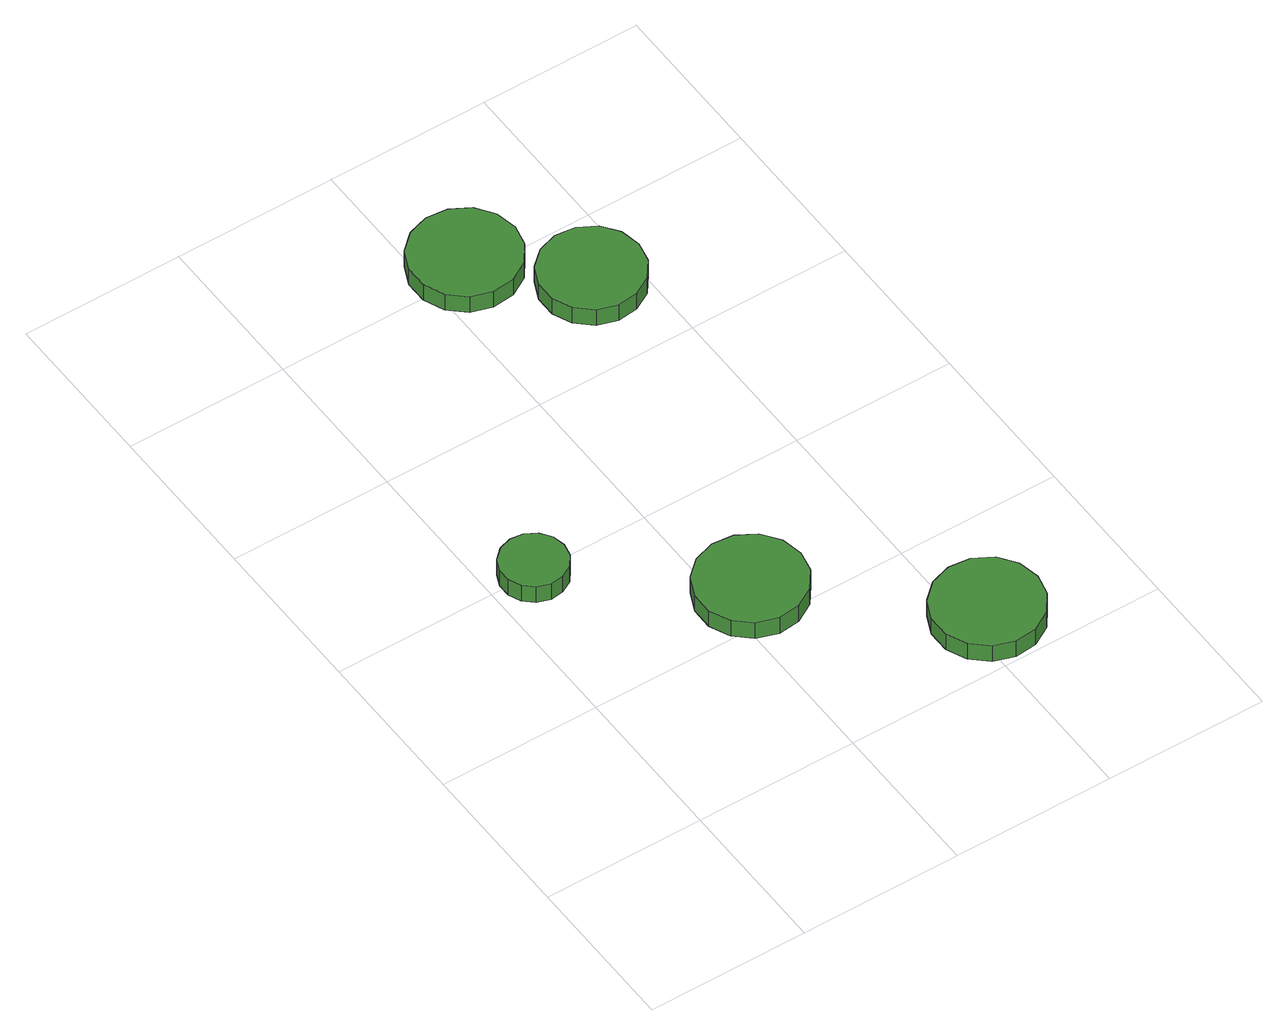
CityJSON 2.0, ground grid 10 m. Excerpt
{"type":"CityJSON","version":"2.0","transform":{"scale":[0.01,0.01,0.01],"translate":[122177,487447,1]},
"CityObjects":{
"tree1":{"type":"SolitaryVegetationObject","attributes":{"function":"something"},"geometry":[{"type":"MultiSurface","lod":"1","boundaries":[[[0,1,2,3,4,5,6,7,8,9,10,11,12,13,14]],[[15,16,17,18,19,20,21,22,23,24,25,26,27,28,29]],[[0,29,28,1]],[[1,28,27,2]],[[2,27,26,3]],[[3,26,25,4]],[[4,25,24,5]],[[5,24,23,6]],[[6,23,22,7]],[[7,22,21,8]],[[8,21,20,9]],[[9,20,19,10]],[[10,19,18,11]],[[11,18,17,12]],[[12,17,16,13]],[[13,16,15,14]],[[14,15,29,0]]]}]},
"tree2":{"type":"SolitaryVegetationObject","attributes":{"function":"something"},"geometry":[{"type":"MultiSurface","lod":"1","boundaries":[[[30,31,32,33,34,35,36,37,38,39,40,41,42,43,44]],[[45,46,47,48,49,50,51,52,53,54,55,56,57,58,59]],[[30,59,58,31]],[[31,58,57,32]],[[32,57,56,33]],[[33,56,55,34]],[[34,55,54,35]],[[35,54,53,36]],[[36,53,52,37]],[[37,52,51,38]],[[38,51,50,39]],[[39,50,49,40]],[[40,49,48,41]],[[41,48,47,42]],[[42,47,46,43]],[[43,46,45,44]],[[44,45,59,30]]]}]},
"tree3":{"type":"SolitaryVegetationObject","attributes":{"function":"something"},"geometry":[{"type":"MultiSurface","lod":"1","boundaries":[[[60,61,62,63,64,65,66,67,68,69,70,71,72,73,74]],[[75,76,77,78,79,80,81,82,83,84,85,86,87,88,89]],[[60,89,88,61]],[[61,88,87,62]],[[62,87,86,63]],[[63,86,85,64]],[[64,85,84,65]],[[65,84,83,66]],[[66,83,82,67]],[[67,82,81,68]],[[68,81,80,69]],[[69,80,79,70]],[[70,79,78,71]],[[71,78,77,72]],[[72,77,76,73]],[[73,76,75,74]],[[74,75,89,60]]]}]},
"tree4":{"type":"SolitaryVegetationObject","attributes":{"function":"something"},"geometry":[{"type":"MultiSurface","lod":"1","boundaries":[[[90,91,92,93,94,95,96,97,98,99,100,101,102,103,104]],[[105,106,107,108,109,110,111,112,113,114,115,116,117,118,119]],[[90,119,118,91]],[[91,118,117,92]],[[92,117,116,93]],[[93,116,115,94]],[[94,115,114,95]],[[95,114,113,96]],[[96,113,112,97]],[[97,112,111,98]],[[98,111,110,99]],[[99,110,109,100]],[[100,109,108,101]],[[101,108,107,102]],[[102,107,106,103]],[[103,106,105,104]],[[104,105,119,90]]]}]},
"tree5":{"type":"SolitaryVegetationObject","attributes":{"function":"something"},"geometry":[{"type":"MultiSurface","lod":"1","boundaries":[[[120,121,122,123,124,125,126,127,128,129,130,131,132,133,134]],[[135,136,137,138,139,140,141,142,143,144,145,146,147,148,149]],[[120,149,148,121]],[[121,148,147,122]],[[122,147,146,123]],[[123,146,145,124]],[[124,145,144,125]],[[125,144,143,126]],[[126,143,142,127]],[[127,142,141,128]],[[128,141,140,129]],[[129,140,139,130]],[[130,139,138,131]],[[131,138,137,132]],[[132,137,136,133]],[[133,136,135,134]],[[134,135,149,120]]]}]}
},
"vertices":[
[468,1987,136],[451,2068,136],[402,2135,136],[330,2177,136],[248,2186,136],[169,2160,136],[107,2104,136],[74,2029,136],[74,1946,136],[107,1870,136],[169,1815,136],[248,1789,136],[330,1798,136],[402,1839,136],[451,1906,136],[451,1906,11],[402,1839,11],[330,1798,11],[248,1789,11],[169,1815,11],[107,1870,11],[74,1946,11],[74,2029,11],[107,2104,11],[169,2160,11],[248,2186,11],[330,2177,11],[402,2135,11],[451,2068,11],[468,1987,11],
[1491,1214,136],[1463,1347,136],[1382,1458,136],[1264,1526,136],[1128,1540,136],[998,1498,136],[897,1407,136],[841,1282,136],[841,1145,136],[897,1020,136],[998,929,136],[1128,887,136],[1264,901,136],[1382,969,136],[1463,1080,136],[1463,1080,11],[1382,969,11],[1264,901,11],[1128,887,11],[998,929,11],[897,1020,11],[841,1145,11],[841,1282,11],[897,1407,11],[998,1498,11],[1128,1540,11],[1264,1526,11],[1382,1458,11],[1463,1347,11],[1491,1214,11],
[2452,350,137],[2424,484,137],[2344,595,137],[2225,663,137],[2089,677,137],[1959,635,137],[1858,543,137],[1802,419,137],[1802,282,137],[1858,157,137],[1959,66,137],[2089,24,137],[2225,38,137],[2344,106,137],[2424,217,137],[2424,217,12],[2344,106,12],[2225,38,12],[2089,24,12],[1959,66,12],[1858,157,12],[1802,282,12],[1802,419,12],[1858,543,12],[1959,635,12],[2089,677,12],[2225,663,12],[2344,595,12],[2424,484,12],[2452,350,12],
[1558,4050,147],[1529,4184,147],[1449,4295,147],[1330,4363,147],[1195,4377,147],[1065,4335,147],[963,4244,147],[908,4119,147],[908,3982,147],[963,3857,147],[1065,3766,147],[1195,3724,147],[1330,3738,147],[1449,3806,147],[1529,3917,147],[1529,3917,22],[1449,3806,22],[1330,3738,22],[1195,3724,22],[1065,3766,22],[963,3857,22],[908,3982,22],[908,4119,22],[963,4244,22],[1065,4335,22],[1195,4377,22],[1330,4363,22],[1449,4295,22],[1529,4184,22],[1558,4050,22],
[2039,3569,147],[2013,3695,147],[1937,3799,147],[1825,3863,147],[1697,3877,147],[1575,3837,147],[1479,3751,147],[1427,3633,147],[1427,3504,147],[1479,3387,147],[1575,3300,147],[1697,3261,147],[1825,3274,147],[1937,3338,147],[2013,3443,147],[2013,3443,22],[1937,3338,22],[1825,3274,22],[1697,3261,22],[1575,3300,22],[1479,3387,22],[1427,3504,22],[1427,3633,22],[1479,3751,22],[1575,3837,22],[1697,3877,22],[1825,3863,22],[1937,3799,22],[2013,3695,22],[2039,3569,22]
]}
